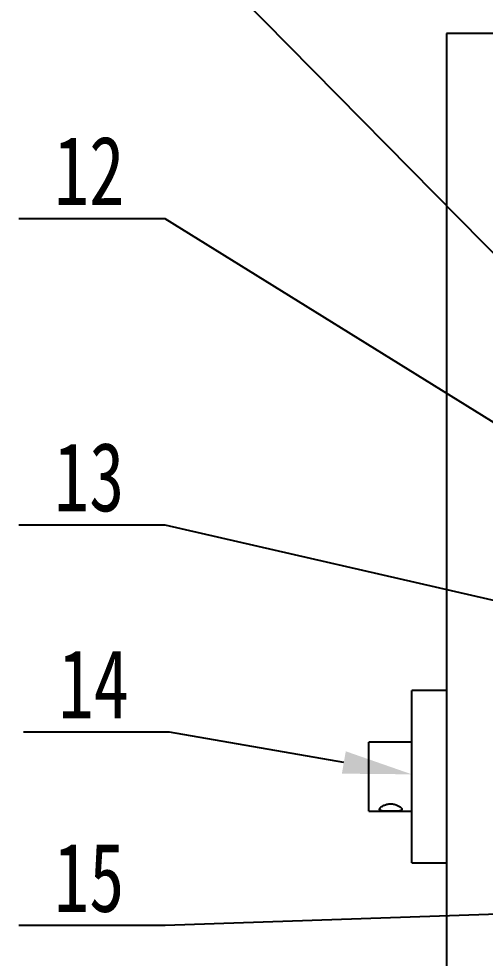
# Model space of a CAD drawing. Header units: millimetres. Extents: x 0 to 420, y 0 to 297.
# Drawn here: x 263.5 to 290.5, y 211.9 to 266.4 of the extents above; entities that cross this region are included whole.
import ezdxf
from ezdxf import colors
from ezdxf.entities.mleader import LeaderData, LeaderLine
from ezdxf.math import Vec2, Vec3

# ---------------------------------------------------------------- set-up
doc = ezdxf.new("R2010")
doc.units = ezdxf.units.MM
doc.styles.get("Standard").update_dxf_attribs({"font": 'hyswlongfangsong.ttf'})

msp = doc.modelspace()

# ---------------------------------------------------------------- linework, layer by layer
at = {"color": 7, "linetype": 'Continuous', "lineweight": 25}
for p, q in [((291.252, 265.509), (288.252, 265.509)), ((288.252, 265.509), (288.252, 179.379)), ((288.252, 227.444), (286.252, 227.444)), ((286.252, 217.718), (286.252, 227.444)), ((286.252, 224.444), (283.752, 224.444)), ((283.752, 220.553), (283.752, 224.444)), ((283.752, 220.444), (283.752, 220.553)), ((283.752, 220.444), (286.252, 220.444)), ((286.252, 217.444), (286.252, 217.718)), ((286.252, 217.444), (288.252, 217.444))]:
    msp.add_line(p, q, dxfattribs=at)
msp.add_open_spline([(284.375, 220.553), (284.382, 220.532), (284.396, 220.49), (284.502, 220.458), (284.66, 220.445), (284.864, 220.443), (285.083, 220.444), (285.291, 220.444), (285.471, 220.449), (285.607, 220.47), (285.679, 220.517), (285.677, 220.589), (285.607, 220.677), (285.475, 220.766), (285.291, 220.84), (285.075, 220.875), (284.859, 220.861), (284.663, 220.807), (284.505, 220.724), (284.396, 220.63), (284.382, 220.578), (284.375, 220.553)], degree=3, knots=[0, 0, 0, 0, 0.051816, 0.103572, 0.156882, 0.21161, 0.264552, 0.315228, 0.366712, 0.420737, 0.475222, 0.527442, 0.578257, 0.630388, 0.684755, 0.738933, 0.790465, 0.841138, 0.893942, 0.948641, 1, 1, 1, 1], dxfattribs=at)

# ---------------------------------------------------------------- leaders
ml = msp.add_multileader_mtext('Standard')
ml.set_content('11', color=256, style='STANDARD')
ml.set_leader_properties()
ml.build(insert=Vec2(0, 0))
ml.multileader.update_dxf_attribs({"text_right_attachment_type": 6, "dogleg_length": 0.36})
ctx = ml.context
ctx.base_point, ctx.plane_origin = Vec3(265.112, 274.883), Vec3(301.502, 242.091)
ctx.right_attachment, ctx.text_align_type = 6, 2
notes = []
notes.append((ctx, [(0, (1, 1, 0), (271.956, 272.083), (-1, 0), 0.36, [(0, [(301.502, 242.091)], 0, [])])]))
ctx.mtext.insert, ctx.mtext.alignment, ctx.mtext.flow_direction = Vec3(269.596, 276.883), 3, 5
ml = msp.add_multileader_mtext('Standard')
ml.set_content('10', color=256, style='STANDARD')
ml.set_leader_properties()
ml.build(insert=Vec2(0, 0))
ml.multileader.update_dxf_attribs({"text_right_attachment_type": 6, "dogleg_length": 0.36})
ctx = ml.context
ctx.base_point, ctx.plane_origin = Vec3(288.791, 274.883), Vec3(304.502, 258.602)
ctx.right_attachment, ctx.text_align_type = 6, 2
notes.append((ctx, [(0, (1, 1, 0), (296.289, 272.083), (-1, 0), 0.36, [(0, [(304.502, 258.602)], 0, [])])]))
ctx.mtext.insert, ctx.mtext.alignment, ctx.mtext.flow_direction = Vec3(293.929, 276.883), 3, 5
ml = msp.add_multileader_mtext('Standard')
ml.set_content('12', color=256, style='STANDARD')
ml.set_leader_properties()
ml.build(insert=Vec2(0, 0))
ml.multileader.update_dxf_attribs({"text_right_attachment_type": 6, "dogleg_length": 0.36})
ctx = ml.context
ctx.base_point, ctx.plane_origin = Vec3(264.519, 257.562), Vec3(301.307, 236.554)
ctx.right_attachment, ctx.text_align_type = 6, 2
notes.append((ctx, [(0, (1, 1, 0), (271.956, 254.762), (-1, 0), 0.36, [(0, [(301.307, 236.554)], 0, [])])]))
ctx.mtext.insert, ctx.mtext.alignment, ctx.mtext.flow_direction = Vec3(269.596, 259.562), 3, 5
ml = msp.add_multileader_mtext('Standard')
ml.set_content('13', color=256, style='STANDARD')
ml.set_leader_properties()
ml.build(insert=Vec2(0, 0))
ml.multileader.update_dxf_attribs({"text_right_attachment_type": 6, "dogleg_length": 0.36})
ctx = ml.context
ctx.base_point, ctx.plane_origin = Vec3(264.496, 239.823), Vec3(301.913, 230.134)
ctx.right_attachment, ctx.text_align_type = 6, 2
notes.append((ctx, [(0, (1, 1, 0), (271.956, 237.023), (-1, 0), 0.36, [(0, [(301.913, 230.134)], 0, [])])]))
ctx.mtext.insert, ctx.mtext.alignment, ctx.mtext.flow_direction = Vec3(269.596, 241.823), 3, 5
ml = msp.add_multileader_mtext('Standard')
ml.set_content('14', color=256, style='STANDARD')
ml.set_leader_properties()
ml.build(insert=Vec2(0, 0))
ml.multileader.update_dxf_attribs({"text_right_attachment_type": 6, "dogleg_length": 0.36})
ctx = ml.context
ctx.base_point, ctx.plane_origin = Vec3(264.615, 227.824), Vec3(286.252, 222.581)
ctx.right_attachment, ctx.text_align_type = 6, 2
notes.append((ctx, [(0, (1, 1, 0), (272.22, 225.024), (-1, 0), 0.36, [(0, [(286.252, 222.581)], 0, [])])]))
ctx.mtext.insert, ctx.mtext.alignment, ctx.mtext.flow_direction = Vec3(269.86, 229.824), 3, 5
ml = msp.add_multileader_mtext('Standard')
ml.set_content('15', color=256, style='STANDARD')
ml.set_leader_properties()
ml.build(insert=Vec2(0, 0))
ml.multileader.update_dxf_attribs({"text_right_attachment_type": 6, "dogleg_length": 0.36})
ctx = ml.context
ctx.base_point, ctx.plane_origin = Vec3(264.508, 216.612), Vec3(309.252, 215.089)
ctx.right_attachment, ctx.text_align_type = 6, 2
notes.append((ctx, [(0, (1, 1, 0), (271.956, 213.812), (-1, 0), 0.36, [(0, [(309.252, 215.089)], 0, [])])]))
ctx.mtext.insert, ctx.mtext.alignment, ctx.mtext.flow_direction = Vec3(269.596, 218.612), 3, 5
ml = msp.add_multileader_mtext('Standard')
ml.set_content('16', color=256, style='STANDARD')
ml.set_leader_properties()
ml.build(insert=Vec2(0, 0))
ml.multileader.update_dxf_attribs({"text_right_attachment_type": 6, "dogleg_length": 0.36})
ctx = ml.context
ctx.base_point, ctx.plane_origin = Vec3(264.468, 204.521), Vec3(314.352, 216.817)
ctx.right_attachment, ctx.text_align_type = 6, 2
notes.append((ctx, [(0, (1, 1, 0), (271.956, 201.721), (-1, 0), 0.36, [(0, [(314.352, 216.817)], 0, [])])]))
ctx.mtext.insert, ctx.mtext.alignment, ctx.mtext.flow_direction = Vec3(269.596, 206.521), 3, 5
ml = msp.add_multileader_mtext('Standard')
ml.set_content('17', color=256, style='STANDARD')
ml.set_leader_properties()
ml.build(insert=Vec2(0, 0))
ml.multileader.update_dxf_attribs({"text_right_attachment_type": 6, "dogleg_length": 0.36})
ctx = ml.context
ctx.base_point, ctx.plane_origin = Vec3(264.34, 196.269), Vec3(320.013, 215.839)
ctx.right_attachment, ctx.text_align_type = 6, 2
notes.append((ctx, [(0, (1, 1, 0), (271.956, 193.469), (-1, 0), 0.36, [(0, [(320.013, 215.839)], 0, [])])]))
ctx.mtext.insert, ctx.mtext.alignment, ctx.mtext.flow_direction = Vec3(269.596, 198.269), 3, 5
for ctx, leaders in notes:
    for number, flags, end, landing, length, lines in leaders:
        leader = LeaderData()
        leader.index, (leader.has_last_leader_line, leader.has_dogleg_vector, leader.attachment_direction) = number, flags
        leader.last_leader_point, leader.dogleg_vector, leader.dogleg_length = Vec3(end), Vec3(landing), length
        for number, points, colour, breaks in lines:
            line = LeaderLine()
            line.index, line.vertices, line.color, line.breaks = number, Vec3.list(points), colors.encode_raw_color(colour), breaks
            leader.lines.append(line)
        ctx.leaders.append(leader)

doc.saveas('drawing.dxf')
